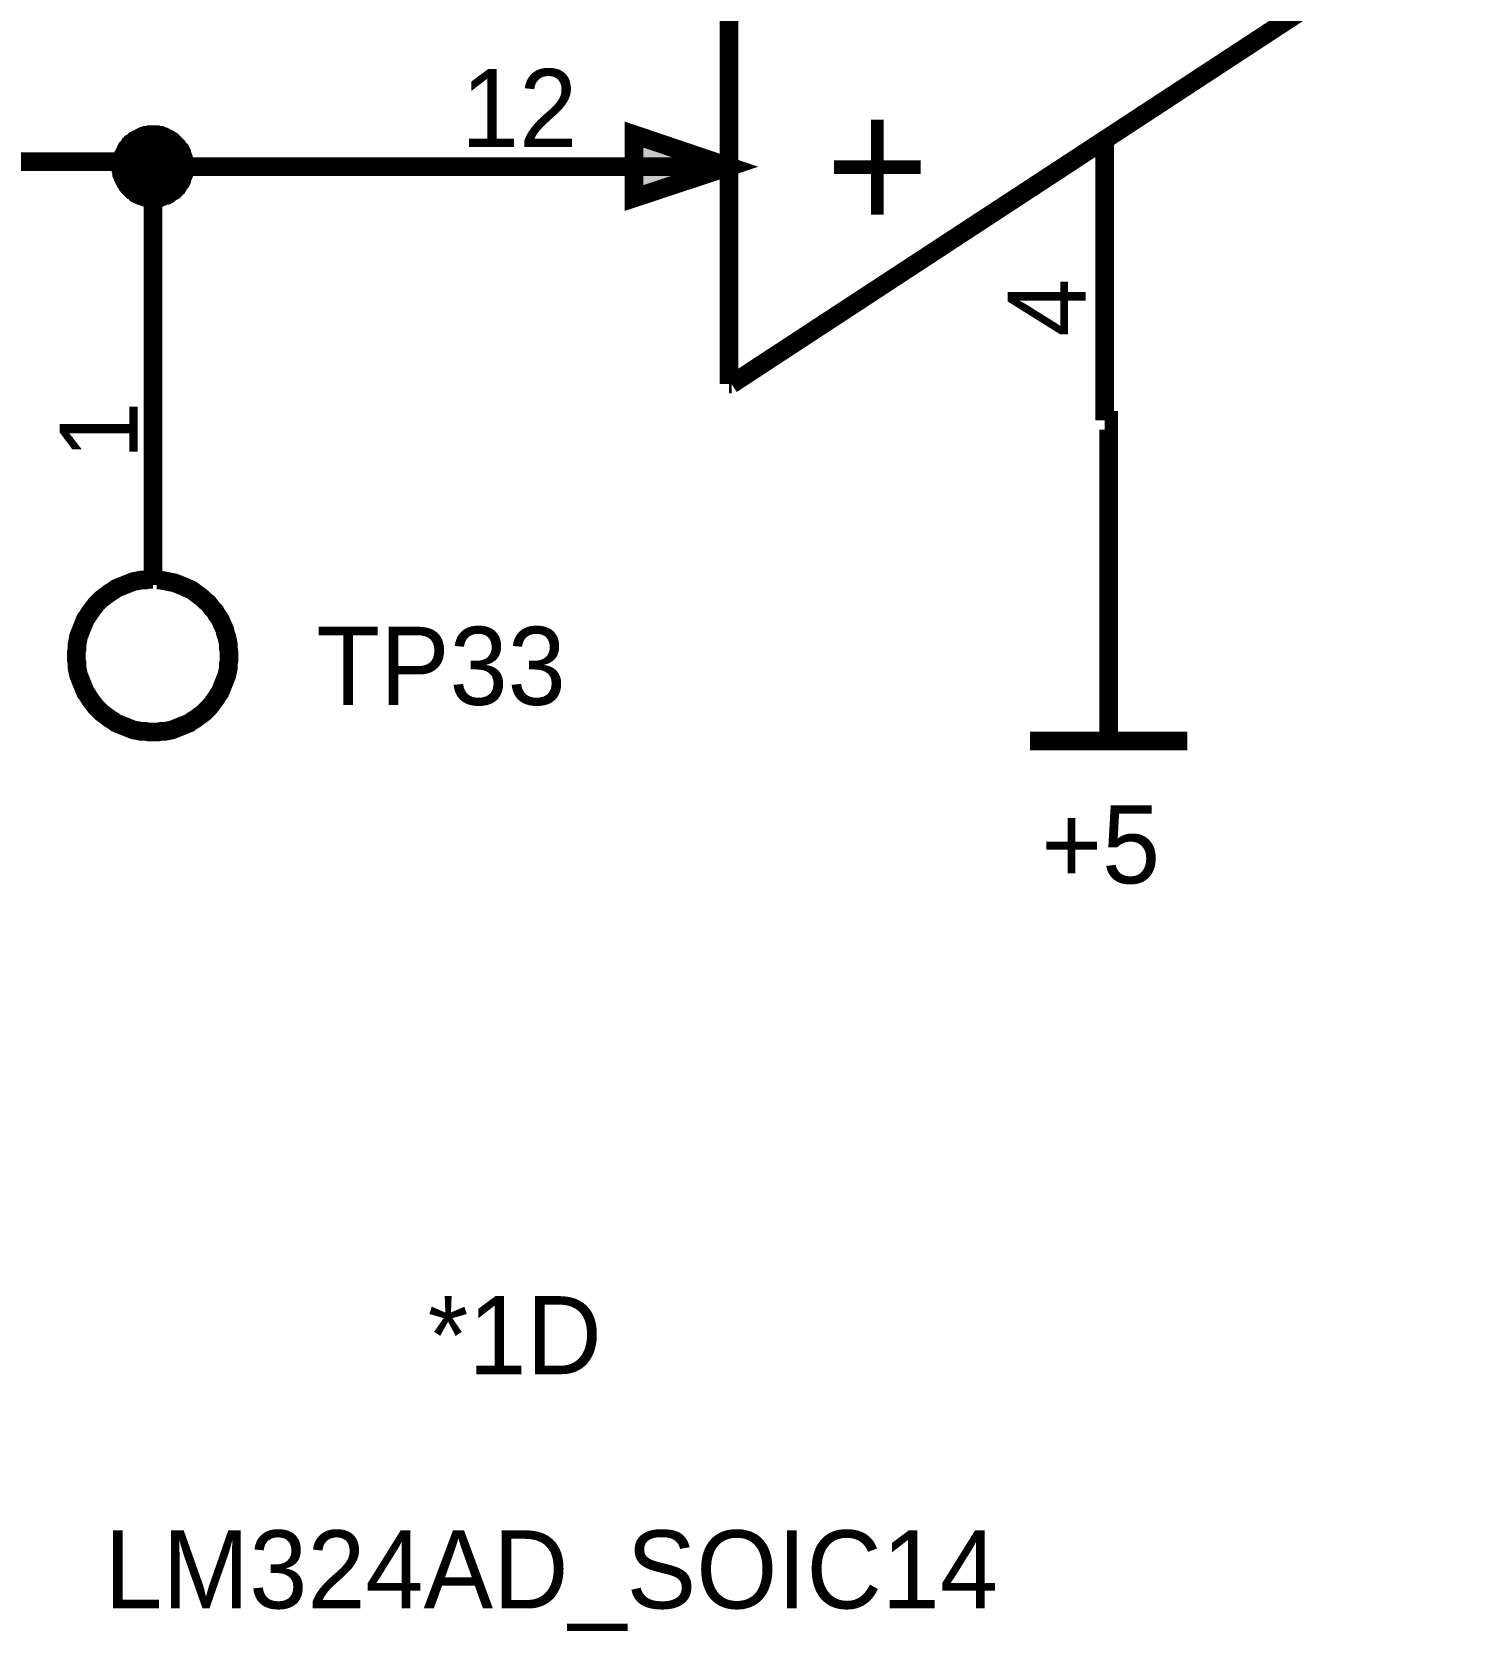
# Model space of a CAD drawing. Header units: millimetres. Extents: x 0 to 800, y 0 to 567.
# Drawn here: x 215.3 to 238.15, y 209.47 to 235.16 of the extents above; entities that cross this region are included whole.
import ezdxf

# ---------------------------------------------------------------- set-up
doc = ezdxf.new("R2010")
doc.units = ezdxf.units.MM
doc.layers.add('Sheet', color=255, linetype='Continuous')

msp = doc.modelspace()

# ---------------------------------------------------------------- linework, layer by layer
at = {"layer": 'Sheet'}
for points, const_width in [([(226.501, 244.494), (226.501, 229.498)], 0.3), ([(226.546, 229.498), (238.003, 237.001)], 0.3), ([(216.735, 232.992), (216.735, 233.014), (216.735, 233.048), (216.746, 233.07), (216.746, 233.093), (216.746, 233.115), (216.757, 233.149), (216.768, 233.171), (216.78, 233.194), (216.791, 233.216), (216.802, 233.238), (216.813, 233.261), (216.824, 233.283), (216.836, 233.294), (216.858, 233.317), (216.869, 233.339), (216.892, 233.35), (216.903, 233.373), (216.925, 233.384), (216.948, 233.406), (216.959, 233.418), (216.981, 233.429), (217.004, 233.44), (217.026, 233.451), (217.048, 233.462), (217.071, 233.474), (217.093, 233.485), (217.127, 233.496), (217.149, 233.496), (217.172, 233.496), (217.194, 233.507), (217.228, 233.507), (217.25, 233.507)], 0.3), ([(216.735, 232.992), (216.735, 233.014), (216.735, 233.048), (216.746, 233.07), (216.746, 233.093), (216.746, 233.115), (216.757, 233.149), (216.768, 233.171), (216.78, 233.194), (216.791, 233.216), (216.802, 233.238), (216.813, 233.261), (216.824, 233.283), (216.836, 233.294), (216.858, 233.317), (216.869, 233.339), (216.892, 233.35), (216.903, 233.373), (216.925, 233.384), (216.948, 233.406), (216.959, 233.418), (216.981, 233.429), (217.004, 233.44), (217.026, 233.451), (217.048, 233.462), (217.071, 233.474), (217.093, 233.485), (217.127, 233.496), (217.149, 233.496), (217.172, 233.496), (217.194, 233.507), (217.228, 233.507), (217.25, 233.507)], 0.3), ([(216.735, 232.992), (216.735, 233.014), (216.735, 233.048), (216.746, 233.07), (216.746, 233.093), (216.746, 233.115), (216.757, 233.149), (216.768, 233.171), (216.78, 233.194), (216.791, 233.216), (216.802, 233.238), (216.813, 233.261), (216.824, 233.283), (216.836, 233.294), (216.858, 233.317), (216.869, 233.339), (216.892, 233.35), (216.903, 233.373), (216.925, 233.384), (216.948, 233.406), (216.959, 233.418), (216.981, 233.429), (217.004, 233.44), (217.026, 233.451), (217.048, 233.462), (217.071, 233.474), (217.093, 233.485), (217.127, 233.496), (217.149, 233.496), (217.172, 233.496), (217.194, 233.507), (217.228, 233.507), (217.25, 233.507)], 0.3), ([(216.735, 232.992), (216.735, 233.014), (216.735, 233.048), (216.746, 233.07), (216.746, 233.093), (216.746, 233.115), (216.757, 233.149), (216.768, 233.171), (216.78, 233.194), (216.791, 233.216), (216.802, 233.238), (216.813, 233.261), (216.824, 233.283), (216.836, 233.294), (216.858, 233.317), (216.869, 233.339), (216.892, 233.35), (216.903, 233.373), (216.925, 233.384), (216.948, 233.406), (216.959, 233.418), (216.981, 233.429), (217.004, 233.44), (217.026, 233.451), (217.048, 233.462), (217.071, 233.474), (217.093, 233.485), (217.127, 233.496), (217.149, 233.496), (217.172, 233.496), (217.194, 233.507), (217.228, 233.507), (217.25, 233.507)], 0.3), ([(216.735, 232.992), (216.735, 233.014), (216.735, 233.048), (216.746, 233.07), (216.746, 233.093), (216.746, 233.115), (216.757, 233.149), (216.768, 233.171), (216.78, 233.194), (216.791, 233.216), (216.802, 233.238), (216.813, 233.261), (216.824, 233.283), (216.836, 233.294), (216.858, 233.317), (216.869, 233.339), (216.892, 233.35), (216.903, 233.373), (216.925, 233.384), (216.948, 233.406), (216.959, 233.418), (216.981, 233.429), (217.004, 233.44), (217.026, 233.451), (217.048, 233.462), (217.071, 233.474), (217.093, 233.485), (217.127, 233.496), (217.149, 233.496), (217.172, 233.496), (217.194, 233.507), (217.228, 233.507), (217.25, 233.507)], 0.3), ([(216.735, 232.992), (216.735, 233.014), (216.735, 233.048), (216.746, 233.07), (216.746, 233.093), (216.746, 233.115), (216.757, 233.149), (216.768, 233.171), (216.78, 233.194), (216.791, 233.216), (216.802, 233.238), (216.813, 233.261), (216.824, 233.283), (216.836, 233.294), (216.858, 233.317), (216.869, 233.339), (216.892, 233.35), (216.903, 233.373), (216.925, 233.384), (216.948, 233.406), (216.959, 233.418), (216.981, 233.429), (217.004, 233.44), (217.026, 233.451), (217.048, 233.462), (217.071, 233.474), (217.093, 233.485), (217.127, 233.496), (217.149, 233.496), (217.172, 233.496), (217.194, 233.507), (217.228, 233.507), (217.25, 233.507)], 0.3), ([(216.735, 232.992), (216.735, 233.014), (216.735, 233.048), (216.746, 233.07), (216.746, 233.093), (216.746, 233.115), (216.757, 233.149), (216.768, 233.171), (216.78, 233.194), (216.791, 233.216), (216.802, 233.238), (216.813, 233.261), (216.824, 233.283), (216.836, 233.294), (216.858, 233.317), (216.869, 233.339), (216.892, 233.35), (216.903, 233.373), (216.925, 233.384), (216.948, 233.406), (216.959, 233.418), (216.981, 233.429), (217.004, 233.44), (217.026, 233.451), (217.048, 233.462), (217.071, 233.474), (217.093, 233.485), (217.127, 233.496), (217.149, 233.496), (217.172, 233.496), (217.194, 233.507), (217.228, 233.507), (217.25, 233.507)], 0.0991), ([(216.735, 232.992), (216.735, 233.014), (216.735, 233.048), (216.746, 233.07), (216.746, 233.093), (216.746, 233.115), (216.757, 233.149), (216.768, 233.171), (216.78, 233.194), (216.791, 233.216), (216.802, 233.238), (216.813, 233.261), (216.824, 233.283), (216.836, 233.294), (216.858, 233.317), (216.869, 233.339), (216.892, 233.35), (216.903, 233.373), (216.925, 233.384), (216.948, 233.406), (216.959, 233.418), (216.981, 233.429), (217.004, 233.44), (217.026, 233.451), (217.048, 233.462), (217.071, 233.474), (217.093, 233.485), (217.127, 233.496), (217.149, 233.496), (217.172, 233.496), (217.194, 233.507), (217.228, 233.507), (217.25, 233.507)], 0.0991), ([(216.735, 232.992), (216.735, 233.014), (216.735, 233.048), (216.746, 233.07), (216.746, 233.093), (216.746, 233.115), (216.757, 233.149), (216.768, 233.171), (216.78, 233.194), (216.791, 233.216), (216.802, 233.238), (216.813, 233.261), (216.824, 233.283), (216.836, 233.294), (216.858, 233.317), (216.869, 233.339), (216.892, 233.35), (216.903, 233.373), (216.925, 233.384), (216.948, 233.406), (216.959, 233.418), (216.981, 233.429), (217.004, 233.44), (217.026, 233.451), (217.048, 233.462), (217.071, 233.474), (217.093, 233.485), (217.127, 233.496), (217.149, 233.496), (217.172, 233.496), (217.194, 233.507), (217.228, 233.507), (217.25, 233.507)], 0.0991), ([(216.735, 232.992), (216.735, 233.014), (216.735, 233.048), (216.746, 233.07), (216.746, 233.093), (216.746, 233.115), (216.757, 233.149), (216.768, 233.171), (216.78, 233.194), (216.791, 233.216), (216.802, 233.238), (216.813, 233.261), (216.824, 233.283), (216.836, 233.294), (216.858, 233.317), (216.869, 233.339), (216.892, 233.35), (216.903, 233.373), (216.925, 233.384), (216.948, 233.406), (216.959, 233.418), (216.981, 233.429), (217.004, 233.44), (217.026, 233.451), (217.048, 233.462), (217.071, 233.474), (217.093, 233.485), (217.127, 233.496), (217.149, 233.496), (217.172, 233.496), (217.194, 233.507), (217.228, 233.507), (217.25, 233.507)], 0.0991), ([(216.735, 232.992), (216.735, 233.014), (216.735, 233.048), (216.746, 233.07), (216.746, 233.093), (216.746, 233.115), (216.757, 233.149), (216.768, 233.171), (216.78, 233.194), (216.791, 233.216), (216.802, 233.238), (216.813, 233.261), (216.824, 233.283), (216.836, 233.294), (216.858, 233.317), (216.869, 233.339), (216.892, 233.35), (216.903, 233.373), (216.925, 233.384), (216.948, 233.406), (216.959, 233.418), (216.981, 233.429), (217.004, 233.44), (217.026, 233.451), (217.048, 233.462), (217.071, 233.474), (217.093, 233.485), (217.127, 233.496), (217.149, 233.496), (217.172, 233.496), (217.194, 233.507), (217.228, 233.507), (217.25, 233.507)], 0.0991), ([(216.735, 232.992), (216.735, 233.014), (216.735, 233.048), (216.746, 233.07), (216.746, 233.093), (216.746, 233.115), (216.757, 233.149), (216.768, 233.171), (216.78, 233.194), (216.791, 233.216), (216.802, 233.238), (216.813, 233.261), (216.824, 233.283), (216.836, 233.294), (216.858, 233.317), (216.869, 233.339), (216.892, 233.35), (216.903, 233.373), (216.925, 233.384), (216.948, 233.406), (216.959, 233.418), (216.981, 233.429), (217.004, 233.44), (217.026, 233.451), (217.048, 233.462), (217.071, 233.474), (217.093, 233.485), (217.127, 233.496), (217.149, 233.496), (217.172, 233.496), (217.194, 233.507), (217.228, 233.507), (217.25, 233.507)], 0.0991), ([(217.25, 233.507), (217.25, 233.507)], 0.3), ([(217.25, 233.507), (217.272, 233.507), (217.306, 233.507), (217.328, 233.496), (217.351, 233.496), (217.373, 233.496), (217.396, 233.485), (217.429, 233.474), (217.452, 233.462), (217.474, 233.451), (217.496, 233.44), (217.508, 233.429), (217.53, 233.418), (217.552, 233.406), (217.575, 233.384), (217.586, 233.373), (217.608, 233.35), (217.62, 233.339), (217.642, 233.317), (217.653, 233.294), (217.664, 233.283), (217.687, 233.261), (217.698, 233.238), (217.709, 233.216), (217.709, 233.194), (217.72, 233.171), (217.732, 233.149), (217.743, 233.115), (217.743, 233.093), (217.743, 233.07), (217.754, 233.048), (217.754, 233.014), (217.754, 232.992)], 0.3), ([(217.25, 233.507), (217.25, 233.507)], 0.3), ([(217.25, 233.507), (217.272, 233.507), (217.306, 233.507), (217.328, 233.496), (217.351, 233.496), (217.373, 233.496), (217.396, 233.485), (217.429, 233.474), (217.452, 233.462), (217.474, 233.451), (217.496, 233.44), (217.508, 233.429), (217.53, 233.418), (217.552, 233.406), (217.575, 233.384), (217.586, 233.373), (217.608, 233.35), (217.62, 233.339), (217.642, 233.317), (217.653, 233.294), (217.664, 233.283), (217.687, 233.261), (217.698, 233.238), (217.709, 233.216), (217.709, 233.194), (217.72, 233.171), (217.732, 233.149), (217.743, 233.115), (217.743, 233.093), (217.743, 233.07), (217.754, 233.048), (217.754, 233.014), (217.754, 232.992)], 0.3), ([(217.25, 233.507), (217.25, 233.507)], 0.3), ([(217.25, 233.507), (217.272, 233.507), (217.306, 233.507), (217.328, 233.496), (217.351, 233.496), (217.373, 233.496), (217.396, 233.485), (217.429, 233.474), (217.452, 233.462), (217.474, 233.451), (217.496, 233.44), (217.508, 233.429), (217.53, 233.418), (217.552, 233.406), (217.575, 233.384), (217.586, 233.373), (217.608, 233.35), (217.62, 233.339), (217.642, 233.317), (217.653, 233.294), (217.664, 233.283), (217.687, 233.261), (217.698, 233.238), (217.709, 233.216), (217.709, 233.194), (217.72, 233.171), (217.732, 233.149), (217.743, 233.115), (217.743, 233.093), (217.743, 233.07), (217.754, 233.048), (217.754, 233.014), (217.754, 232.992)], 0.3), ([(217.25, 233.507), (217.25, 233.507)], 0.3), ([(217.25, 233.507), (217.272, 233.507), (217.306, 233.507), (217.328, 233.496), (217.351, 233.496), (217.373, 233.496), (217.396, 233.485), (217.429, 233.474), (217.452, 233.462), (217.474, 233.451), (217.496, 233.44), (217.508, 233.429), (217.53, 233.418), (217.552, 233.406), (217.575, 233.384), (217.586, 233.373), (217.608, 233.35), (217.62, 233.339), (217.642, 233.317), (217.653, 233.294), (217.664, 233.283), (217.687, 233.261), (217.698, 233.238), (217.709, 233.216), (217.709, 233.194), (217.72, 233.171), (217.732, 233.149), (217.743, 233.115), (217.743, 233.093), (217.743, 233.07), (217.754, 233.048), (217.754, 233.014), (217.754, 232.992)], 0.3), ([(217.25, 233.507), (217.25, 233.507)], 0.3), ([(217.25, 233.507), (217.272, 233.507), (217.306, 233.507), (217.328, 233.496), (217.351, 233.496), (217.373, 233.496), (217.396, 233.485), (217.429, 233.474), (217.452, 233.462), (217.474, 233.451), (217.496, 233.44), (217.508, 233.429), (217.53, 233.418), (217.552, 233.406), (217.575, 233.384), (217.586, 233.373), (217.608, 233.35), (217.62, 233.339), (217.642, 233.317), (217.653, 233.294), (217.664, 233.283), (217.687, 233.261), (217.698, 233.238), (217.709, 233.216), (217.709, 233.194), (217.72, 233.171), (217.732, 233.149), (217.743, 233.115), (217.743, 233.093), (217.743, 233.07), (217.754, 233.048), (217.754, 233.014), (217.754, 232.992)], 0.3), ([(217.25, 233.507), (217.25, 233.507)], 0.3), ([(217.25, 233.507), (217.272, 233.507), (217.306, 233.507), (217.328, 233.496), (217.351, 233.496), (217.373, 233.496), (217.396, 233.485), (217.429, 233.474), (217.452, 233.462), (217.474, 233.451), (217.496, 233.44), (217.508, 233.429), (217.53, 233.418), (217.552, 233.406), (217.575, 233.384), (217.586, 233.373), (217.608, 233.35), (217.62, 233.339), (217.642, 233.317), (217.653, 233.294), (217.664, 233.283), (217.687, 233.261), (217.698, 233.238), (217.709, 233.216), (217.709, 233.194), (217.72, 233.171), (217.732, 233.149), (217.743, 233.115), (217.743, 233.093), (217.743, 233.07), (217.754, 233.048), (217.754, 233.014), (217.754, 232.992)], 0.3), ([(217.25, 233.507), (217.25, 233.507)], 0.0991), ([(217.25, 233.507), (217.272, 233.507), (217.306, 233.507), (217.328, 233.496), (217.351, 233.496), (217.373, 233.496), (217.396, 233.485), (217.429, 233.474), (217.452, 233.462), (217.474, 233.451), (217.496, 233.44), (217.508, 233.429), (217.53, 233.418), (217.552, 233.406), (217.575, 233.384), (217.586, 233.373), (217.608, 233.35), (217.62, 233.339), (217.642, 233.317), (217.653, 233.294), (217.664, 233.283), (217.687, 233.261), (217.698, 233.238), (217.709, 233.216), (217.709, 233.194), (217.72, 233.171), (217.732, 233.149), (217.743, 233.115), (217.743, 233.093), (217.743, 233.07), (217.754, 233.048), (217.754, 233.014), (217.754, 232.992)], 0.0991), ([(217.25, 233.507), (217.25, 233.507)], 0.0991), ([(217.25, 233.507), (217.272, 233.507), (217.306, 233.507), (217.328, 233.496), (217.351, 233.496), (217.373, 233.496), (217.396, 233.485), (217.429, 233.474), (217.452, 233.462), (217.474, 233.451), (217.496, 233.44), (217.508, 233.429), (217.53, 233.418), (217.552, 233.406), (217.575, 233.384), (217.586, 233.373), (217.608, 233.35), (217.62, 233.339), (217.642, 233.317), (217.653, 233.294), (217.664, 233.283), (217.687, 233.261), (217.698, 233.238), (217.709, 233.216), (217.709, 233.194), (217.72, 233.171), (217.732, 233.149), (217.743, 233.115), (217.743, 233.093), (217.743, 233.07), (217.754, 233.048), (217.754, 233.014), (217.754, 232.992)], 0.0991), ([(217.25, 233.507), (217.25, 233.507)], 0.0991), ([(217.25, 233.507), (217.272, 233.507), (217.306, 233.507), (217.328, 233.496), (217.351, 233.496), (217.373, 233.496), (217.396, 233.485), (217.429, 233.474), (217.452, 233.462), (217.474, 233.451), (217.496, 233.44), (217.508, 233.429), (217.53, 233.418), (217.552, 233.406), (217.575, 233.384), (217.586, 233.373), (217.608, 233.35), (217.62, 233.339), (217.642, 233.317), (217.653, 233.294), (217.664, 233.283), (217.687, 233.261), (217.698, 233.238), (217.709, 233.216), (217.709, 233.194), (217.72, 233.171), (217.732, 233.149), (217.743, 233.115), (217.743, 233.093), (217.743, 233.07), (217.754, 233.048), (217.754, 233.014), (217.754, 232.992)], 0.0991), ([(217.25, 233.507), (217.25, 233.507)], 0.0991), ([(217.25, 233.507), (217.272, 233.507), (217.306, 233.507), (217.328, 233.496), (217.351, 233.496), (217.373, 233.496), (217.396, 233.485), (217.429, 233.474), (217.452, 233.462), (217.474, 233.451), (217.496, 233.44), (217.508, 233.429), (217.53, 233.418), (217.552, 233.406), (217.575, 233.384), (217.586, 233.373), (217.608, 233.35), (217.62, 233.339), (217.642, 233.317), (217.653, 233.294), (217.664, 233.283), (217.687, 233.261), (217.698, 233.238), (217.709, 233.216), (217.709, 233.194), (217.72, 233.171), (217.732, 233.149), (217.743, 233.115), (217.743, 233.093), (217.743, 233.07), (217.754, 233.048), (217.754, 233.014), (217.754, 232.992)], 0.0991), ([(217.25, 233.507), (217.25, 233.507)], 0.0991), ([(217.25, 233.507), (217.272, 233.507), (217.306, 233.507), (217.328, 233.496), (217.351, 233.496), (217.373, 233.496), (217.396, 233.485), (217.429, 233.474), (217.452, 233.462), (217.474, 233.451), (217.496, 233.44), (217.508, 233.429), (217.53, 233.418), (217.552, 233.406), (217.575, 233.384), (217.586, 233.373), (217.608, 233.35), (217.62, 233.339), (217.642, 233.317), (217.653, 233.294), (217.664, 233.283), (217.687, 233.261), (217.698, 233.238), (217.709, 233.216), (217.709, 233.194), (217.72, 233.171), (217.732, 233.149), (217.743, 233.115), (217.743, 233.093), (217.743, 233.07), (217.754, 233.048), (217.754, 233.014), (217.754, 232.992)], 0.0991), ([(217.25, 233.507), (217.25, 233.507)], 0.0991), ([(217.25, 233.507), (217.272, 233.507), (217.306, 233.507), (217.328, 233.496), (217.351, 233.496), (217.373, 233.496), (217.396, 233.485), (217.429, 233.474), (217.452, 233.462), (217.474, 233.451), (217.496, 233.44), (217.508, 233.429), (217.53, 233.418), (217.552, 233.406), (217.575, 233.384), (217.586, 233.373), (217.608, 233.35), (217.62, 233.339), (217.642, 233.317), (217.653, 233.294), (217.664, 233.283), (217.687, 233.261), (217.698, 233.238), (217.709, 233.216), (217.709, 233.194), (217.72, 233.171), (217.732, 233.149), (217.743, 233.115), (217.743, 233.093), (217.743, 233.07), (217.754, 233.048), (217.754, 233.014), (217.754, 232.992)], 0.0991), ([(232.537, 233.418), (232.537, 228.915)], 0.3), ([(217.25, 232.992), (217.25, 233.07), (207.809, 233.07)], 0.3), ([(217.25, 232.488), (217.228, 232.488), (217.194, 232.488), (217.172, 232.499), (217.149, 232.499), (217.127, 232.499), (217.093, 232.51), (217.071, 232.522), (217.048, 232.533), (217.026, 232.533), (217.004, 232.544), (216.981, 232.555), (216.959, 232.578), (216.948, 232.589), (216.925, 232.6), (216.903, 232.622), (216.892, 232.634), (216.869, 232.656), (216.858, 232.667), (216.836, 232.69), (216.824, 232.712), (216.813, 232.734), (216.802, 232.746), (216.791, 232.768), (216.78, 232.79), (216.768, 232.813), (216.757, 232.846), (216.746, 232.869), (216.746, 232.891), (216.746, 232.914), (216.735, 232.936), (216.735, 232.97), (216.735, 232.992)], 0.3), ([(216.735, 232.992), (216.735, 232.992)], 0.3), ([(217.25, 232.488), (217.228, 232.488), (217.194, 232.488), (217.172, 232.499), (217.149, 232.499), (217.127, 232.499), (217.093, 232.51), (217.071, 232.522), (217.048, 232.533), (217.026, 232.533), (217.004, 232.544), (216.981, 232.555), (216.959, 232.578), (216.948, 232.589), (216.925, 232.6), (216.903, 232.622), (216.892, 232.634), (216.869, 232.656), (216.858, 232.667), (216.836, 232.69), (216.824, 232.712), (216.813, 232.734), (216.802, 232.746), (216.791, 232.768), (216.78, 232.79), (216.768, 232.813), (216.757, 232.846), (216.746, 232.869), (216.746, 232.891), (216.746, 232.914), (216.735, 232.936), (216.735, 232.97), (216.735, 232.992)], 0.3), ([(216.735, 232.992), (216.735, 232.992)], 0.3), ([(217.25, 232.488), (217.228, 232.488), (217.194, 232.488), (217.172, 232.499), (217.149, 232.499), (217.127, 232.499), (217.093, 232.51), (217.071, 232.522), (217.048, 232.533), (217.026, 232.533), (217.004, 232.544), (216.981, 232.555), (216.959, 232.578), (216.948, 232.589), (216.925, 232.6), (216.903, 232.622), (216.892, 232.634), (216.869, 232.656), (216.858, 232.667), (216.836, 232.69), (216.824, 232.712), (216.813, 232.734), (216.802, 232.746), (216.791, 232.768), (216.78, 232.79), (216.768, 232.813), (216.757, 232.846), (216.746, 232.869), (216.746, 232.891), (216.746, 232.914), (216.735, 232.936), (216.735, 232.97), (216.735, 232.992)], 0.3), ([(216.735, 232.992), (216.735, 232.992)], 0.3), ([(217.25, 232.488), (217.228, 232.488), (217.194, 232.488), (217.172, 232.499), (217.149, 232.499), (217.127, 232.499), (217.093, 232.51), (217.071, 232.522), (217.048, 232.533), (217.026, 232.533), (217.004, 232.544), (216.981, 232.555), (216.959, 232.578), (216.948, 232.589), (216.925, 232.6), (216.903, 232.622), (216.892, 232.634), (216.869, 232.656), (216.858, 232.667), (216.836, 232.69), (216.824, 232.712), (216.813, 232.734), (216.802, 232.746), (216.791, 232.768), (216.78, 232.79), (216.768, 232.813), (216.757, 232.846), (216.746, 232.869), (216.746, 232.891), (216.746, 232.914), (216.735, 232.936), (216.735, 232.97), (216.735, 232.992)], 0.3), ([(216.735, 232.992), (216.735, 232.992)], 0.3), ([(217.25, 232.488), (217.228, 232.488), (217.194, 232.488), (217.172, 232.499), (217.149, 232.499), (217.127, 232.499), (217.093, 232.51), (217.071, 232.522), (217.048, 232.533), (217.026, 232.533), (217.004, 232.544), (216.981, 232.555), (216.959, 232.578), (216.948, 232.589), (216.925, 232.6), (216.903, 232.622), (216.892, 232.634), (216.869, 232.656), (216.858, 232.667), (216.836, 232.69), (216.824, 232.712), (216.813, 232.734), (216.802, 232.746), (216.791, 232.768), (216.78, 232.79), (216.768, 232.813), (216.757, 232.846), (216.746, 232.869), (216.746, 232.891), (216.746, 232.914), (216.735, 232.936), (216.735, 232.97), (216.735, 232.992)], 0.3), ([(216.735, 232.992), (216.735, 232.992)], 0.3), ([(217.25, 232.488), (217.228, 232.488), (217.194, 232.488), (217.172, 232.499), (217.149, 232.499), (217.127, 232.499), (217.093, 232.51), (217.071, 232.522), (217.048, 232.533), (217.026, 232.533), (217.004, 232.544), (216.981, 232.555), (216.959, 232.578), (216.948, 232.589), (216.925, 232.6), (216.903, 232.622), (216.892, 232.634), (216.869, 232.656), (216.858, 232.667), (216.836, 232.69), (216.824, 232.712), (216.813, 232.734), (216.802, 232.746), (216.791, 232.768), (216.78, 232.79), (216.768, 232.813), (216.757, 232.846), (216.746, 232.869), (216.746, 232.891), (216.746, 232.914), (216.735, 232.936), (216.735, 232.97), (216.735, 232.992)], 0.3), ([(216.735, 232.992), (216.735, 232.992)], 0.3), ([(217.25, 232.488), (217.228, 232.488), (217.194, 232.488), (217.172, 232.499), (217.149, 232.499), (217.127, 232.499), (217.093, 232.51), (217.071, 232.522), (217.048, 232.533), (217.026, 232.533), (217.004, 232.544), (216.981, 232.555), (216.959, 232.578), (216.948, 232.589), (216.925, 232.6), (216.903, 232.622), (216.892, 232.634), (216.869, 232.656), (216.858, 232.667), (216.836, 232.69), (216.824, 232.712), (216.813, 232.734), (216.802, 232.746), (216.791, 232.768), (216.78, 232.79), (216.768, 232.813), (216.757, 232.846), (216.746, 232.869), (216.746, 232.891), (216.746, 232.914), (216.735, 232.936), (216.735, 232.97), (216.735, 232.992)], 0.0991), ([(216.735, 232.992), (216.735, 232.992)], 0.0991), ([(217.25, 232.488), (217.228, 232.488), (217.194, 232.488), (217.172, 232.499), (217.149, 232.499), (217.127, 232.499), (217.093, 232.51), (217.071, 232.522), (217.048, 232.533), (217.026, 232.533), (217.004, 232.544), (216.981, 232.555), (216.959, 232.578), (216.948, 232.589), (216.925, 232.6), (216.903, 232.622), (216.892, 232.634), (216.869, 232.656), (216.858, 232.667), (216.836, 232.69), (216.824, 232.712), (216.813, 232.734), (216.802, 232.746), (216.791, 232.768), (216.78, 232.79), (216.768, 232.813), (216.757, 232.846), (216.746, 232.869), (216.746, 232.891), (216.746, 232.914), (216.735, 232.936), (216.735, 232.97), (216.735, 232.992)], 0.0991), ([(216.735, 232.992), (216.735, 232.992)], 0.0991), ([(217.25, 232.488), (217.228, 232.488), (217.194, 232.488), (217.172, 232.499), (217.149, 232.499), (217.127, 232.499), (217.093, 232.51), (217.071, 232.522), (217.048, 232.533), (217.026, 232.533), (217.004, 232.544), (216.981, 232.555), (216.959, 232.578), (216.948, 232.589), (216.925, 232.6), (216.903, 232.622), (216.892, 232.634), (216.869, 232.656), (216.858, 232.667), (216.836, 232.69), (216.824, 232.712), (216.813, 232.734), (216.802, 232.746), (216.791, 232.768), (216.78, 232.79), (216.768, 232.813), (216.757, 232.846), (216.746, 232.869), (216.746, 232.891), (216.746, 232.914), (216.735, 232.936), (216.735, 232.97), (216.735, 232.992)], 0.0991), ([(216.735, 232.992), (216.735, 232.992)], 0.0991), ([(217.25, 232.488), (217.228, 232.488), (217.194, 232.488), (217.172, 232.499), (217.149, 232.499), (217.127, 232.499), (217.093, 232.51), (217.071, 232.522), (217.048, 232.533), (217.026, 232.533), (217.004, 232.544), (216.981, 232.555), (216.959, 232.578), (216.948, 232.589), (216.925, 232.6), (216.903, 232.622), (216.892, 232.634), (216.869, 232.656), (216.858, 232.667), (216.836, 232.69), (216.824, 232.712), (216.813, 232.734), (216.802, 232.746), (216.791, 232.768), (216.78, 232.79), (216.768, 232.813), (216.757, 232.846), (216.746, 232.869), (216.746, 232.891), (216.746, 232.914), (216.735, 232.936), (216.735, 232.97), (216.735, 232.992)], 0.0991), ([(216.735, 232.992), (216.735, 232.992)], 0.0991), ([(217.25, 232.488), (217.228, 232.488), (217.194, 232.488), (217.172, 232.499), (217.149, 232.499), (217.127, 232.499), (217.093, 232.51), (217.071, 232.522), (217.048, 232.533), (217.026, 232.533), (217.004, 232.544), (216.981, 232.555), (216.959, 232.578), (216.948, 232.589), (216.925, 232.6), (216.903, 232.622), (216.892, 232.634), (216.869, 232.656), (216.858, 232.667), (216.836, 232.69), (216.824, 232.712), (216.813, 232.734), (216.802, 232.746), (216.791, 232.768), (216.78, 232.79), (216.768, 232.813), (216.757, 232.846), (216.746, 232.869), (216.746, 232.891), (216.746, 232.914), (216.735, 232.936), (216.735, 232.97), (216.735, 232.992)], 0.0991), ([(216.735, 232.992), (216.735, 232.992)], 0.0991), ([(217.25, 232.488), (217.228, 232.488), (217.194, 232.488), (217.172, 232.499), (217.149, 232.499), (217.127, 232.499), (217.093, 232.51), (217.071, 232.522), (217.048, 232.533), (217.026, 232.533), (217.004, 232.544), (216.981, 232.555), (216.959, 232.578), (216.948, 232.589), (216.925, 232.6), (216.903, 232.622), (216.892, 232.634), (216.869, 232.656), (216.858, 232.667), (216.836, 232.69), (216.824, 232.712), (216.813, 232.734), (216.802, 232.746), (216.791, 232.768), (216.78, 232.79), (216.768, 232.813), (216.757, 232.846), (216.746, 232.869), (216.746, 232.891), (216.746, 232.914), (216.735, 232.936), (216.735, 232.97), (216.735, 232.992)], 0.0991), ([(216.735, 232.992), (216.735, 232.992)], 0.0991), ([(217.25, 229.767), (217.25, 232.992)], 0.3), ([(217.754, 232.992), (217.754, 232.97), (217.754, 232.936), (217.743, 232.914), (217.743, 232.891), (217.743, 232.869), (217.732, 232.846), (217.72, 232.813), (217.709, 232.79), (217.709, 232.768), (217.698, 232.746), (217.687, 232.734), (217.664, 232.712), (217.653, 232.69), (217.642, 232.667), (217.62, 232.656), (217.608, 232.634), (217.586, 232.622), (217.575, 232.6), (217.552, 232.589), (217.53, 232.578), (217.508, 232.555), (217.496, 232.544), (217.474, 232.533), (217.452, 232.533), (217.429, 232.522), (217.396, 232.51), (217.373, 232.499), (217.351, 232.499), (217.328, 232.499), (217.306, 232.488), (217.272, 232.488), (217.25, 232.488)], 0.3), ([(222.01, 232.992), (217.25, 232.992)], 0.3), ([(217.754, 232.992), (217.754, 232.97), (217.754, 232.936), (217.743, 232.914), (217.743, 232.891), (217.743, 232.869), (217.732, 232.846), (217.72, 232.813), (217.709, 232.79), (217.709, 232.768), (217.698, 232.746), (217.687, 232.734), (217.664, 232.712), (217.653, 232.69), (217.642, 232.667), (217.62, 232.656), (217.608, 232.634), (217.586, 232.622), (217.575, 232.6), (217.552, 232.589), (217.53, 232.578), (217.508, 232.555), (217.496, 232.544), (217.474, 232.533), (217.452, 232.533), (217.429, 232.522), (217.396, 232.51), (217.373, 232.499), (217.351, 232.499), (217.328, 232.499), (217.306, 232.488), (217.272, 232.488), (217.25, 232.488)], 0.3), ([(217.754, 232.992), (217.754, 232.97), (217.754, 232.936), (217.743, 232.914), (217.743, 232.891), (217.743, 232.869), (217.732, 232.846), (217.72, 232.813), (217.709, 232.79), (217.709, 232.768), (217.698, 232.746), (217.687, 232.734), (217.664, 232.712), (217.653, 232.69), (217.642, 232.667), (217.62, 232.656), (217.608, 232.634), (217.586, 232.622), (217.575, 232.6), (217.552, 232.589), (217.53, 232.578), (217.508, 232.555), (217.496, 232.544), (217.474, 232.533), (217.452, 232.533), (217.429, 232.522), (217.396, 232.51), (217.373, 232.499), (217.351, 232.499), (217.328, 232.499), (217.306, 232.488), (217.272, 232.488), (217.25, 232.488)], 0.3), ([(217.754, 232.992), (217.754, 232.97), (217.754, 232.936), (217.743, 232.914), (217.743, 232.891), (217.743, 232.869), (217.732, 232.846), (217.72, 232.813), (217.709, 232.79), (217.709, 232.768), (217.698, 232.746), (217.687, 232.734), (217.664, 232.712), (217.653, 232.69), (217.642, 232.667), (217.62, 232.656), (217.608, 232.634), (217.586, 232.622), (217.575, 232.6), (217.552, 232.589), (217.53, 232.578), (217.508, 232.555), (217.496, 232.544), (217.474, 232.533), (217.452, 232.533), (217.429, 232.522), (217.396, 232.51), (217.373, 232.499), (217.351, 232.499), (217.328, 232.499), (217.306, 232.488), (217.272, 232.488), (217.25, 232.488)], 0.3), ([(217.754, 232.992), (217.754, 232.97), (217.754, 232.936), (217.743, 232.914), (217.743, 232.891), (217.743, 232.869), (217.732, 232.846), (217.72, 232.813), (217.709, 232.79), (217.709, 232.768), (217.698, 232.746), (217.687, 232.734), (217.664, 232.712), (217.653, 232.69), (217.642, 232.667), (217.62, 232.656), (217.608, 232.634), (217.586, 232.622), (217.575, 232.6), (217.552, 232.589), (217.53, 232.578), (217.508, 232.555), (217.496, 232.544), (217.474, 232.533), (217.452, 232.533), (217.429, 232.522), (217.396, 232.51), (217.373, 232.499), (217.351, 232.499), (217.328, 232.499), (217.306, 232.488), (217.272, 232.488), (217.25, 232.488)], 0.3), ([(217.754, 232.992), (217.754, 232.97), (217.754, 232.936), (217.743, 232.914), (217.743, 232.891), (217.743, 232.869), (217.732, 232.846), (217.72, 232.813), (217.709, 232.79), (217.709, 232.768), (217.698, 232.746), (217.687, 232.734), (217.664, 232.712), (217.653, 232.69), (217.642, 232.667), (217.62, 232.656), (217.608, 232.634), (217.586, 232.622), (217.575, 232.6), (217.552, 232.589), (217.53, 232.578), (217.508, 232.555), (217.496, 232.544), (217.474, 232.533), (217.452, 232.533), (217.429, 232.522), (217.396, 232.51), (217.373, 232.499), (217.351, 232.499), (217.328, 232.499), (217.306, 232.488), (217.272, 232.488), (217.25, 232.488)], 0.3), ([(217.754, 232.992), (217.754, 232.97), (217.754, 232.936), (217.743, 232.914), (217.743, 232.891), (217.743, 232.869), (217.732, 232.846), (217.72, 232.813), (217.709, 232.79), (217.709, 232.768), (217.698, 232.746), (217.687, 232.734), (217.664, 232.712), (217.653, 232.69), (217.642, 232.667), (217.62, 232.656), (217.608, 232.634), (217.586, 232.622), (217.575, 232.6), (217.552, 232.589), (217.53, 232.578), (217.508, 232.555), (217.496, 232.544), (217.474, 232.533), (217.452, 232.533), (217.429, 232.522), (217.396, 232.51), (217.373, 232.499), (217.351, 232.499), (217.328, 232.499), (217.306, 232.488), (217.272, 232.488), (217.25, 232.488)], 0.0991), ([(217.754, 232.992), (217.754, 232.97), (217.754, 232.936), (217.743, 232.914), (217.743, 232.891), (217.743, 232.869), (217.732, 232.846), (217.72, 232.813), (217.709, 232.79), (217.709, 232.768), (217.698, 232.746), (217.687, 232.734), (217.664, 232.712), (217.653, 232.69), (217.642, 232.667), (217.62, 232.656), (217.608, 232.634), (217.586, 232.622), (217.575, 232.6), (217.552, 232.589), (217.53, 232.578), (217.508, 232.555), (217.496, 232.544), (217.474, 232.533), (217.452, 232.533), (217.429, 232.522), (217.396, 232.51), (217.373, 232.499), (217.351, 232.499), (217.328, 232.499), (217.306, 232.488), (217.272, 232.488), (217.25, 232.488)], 0.0991), ([(217.754, 232.992), (217.754, 232.97), (217.754, 232.936), (217.743, 232.914), (217.743, 232.891), (217.743, 232.869), (217.732, 232.846), (217.72, 232.813), (217.709, 232.79), (217.709, 232.768), (217.698, 232.746), (217.687, 232.734), (217.664, 232.712), (217.653, 232.69), (217.642, 232.667), (217.62, 232.656), (217.608, 232.634), (217.586, 232.622), (217.575, 232.6), (217.552, 232.589), (217.53, 232.578), (217.508, 232.555), (217.496, 232.544), (217.474, 232.533), (217.452, 232.533), (217.429, 232.522), (217.396, 232.51), (217.373, 232.499), (217.351, 232.499), (217.328, 232.499), (217.306, 232.488), (217.272, 232.488), (217.25, 232.488)], 0.0991), ([(217.754, 232.992), (217.754, 232.97), (217.754, 232.936), (217.743, 232.914), (217.743, 232.891), (217.743, 232.869), (217.732, 232.846), (217.72, 232.813), (217.709, 232.79), (217.709, 232.768), (217.698, 232.746), (217.687, 232.734), (217.664, 232.712), (217.653, 232.69), (217.642, 232.667), (217.62, 232.656), (217.608, 232.634), (217.586, 232.622), (217.575, 232.6), (217.552, 232.589), (217.53, 232.578), (217.508, 232.555), (217.496, 232.544), (217.474, 232.533), (217.452, 232.533), (217.429, 232.522), (217.396, 232.51), (217.373, 232.499), (217.351, 232.499), (217.328, 232.499), (217.306, 232.488), (217.272, 232.488), (217.25, 232.488)], 0.0991), ([(217.754, 232.992), (217.754, 232.97), (217.754, 232.936), (217.743, 232.914), (217.743, 232.891), (217.743, 232.869), (217.732, 232.846), (217.72, 232.813), (217.709, 232.79), (217.709, 232.768), (217.698, 232.746), (217.687, 232.734), (217.664, 232.712), (217.653, 232.69), (217.642, 232.667), (217.62, 232.656), (217.608, 232.634), (217.586, 232.622), (217.575, 232.6), (217.552, 232.589), (217.53, 232.578), (217.508, 232.555), (217.496, 232.544), (217.474, 232.533), (217.452, 232.533), (217.429, 232.522), (217.396, 232.51), (217.373, 232.499), (217.351, 232.499), (217.328, 232.499), (217.306, 232.488), (217.272, 232.488), (217.25, 232.488)], 0.0991), ([(217.754, 232.992), (217.754, 232.97), (217.754, 232.936), (217.743, 232.914), (217.743, 232.891), (217.743, 232.869), (217.732, 232.846), (217.72, 232.813), (217.709, 232.79), (217.709, 232.768), (217.698, 232.746), (217.687, 232.734), (217.664, 232.712), (217.653, 232.69), (217.642, 232.667), (217.62, 232.656), (217.608, 232.634), (217.586, 232.622), (217.575, 232.6), (217.552, 232.589), (217.53, 232.578), (217.508, 232.555), (217.496, 232.544), (217.474, 232.533), (217.452, 232.533), (217.429, 232.522), (217.396, 232.51), (217.373, 232.499), (217.351, 232.499), (217.328, 232.499), (217.306, 232.488), (217.272, 232.488), (217.25, 232.488)], 0.0991), ([(217.754, 232.992), (217.754, 232.992), (217.754, 232.992), (217.754, 232.992), (217.754, 232.992), (217.754, 232.992), (217.754, 232.992), (217.754, 232.992), (217.754, 232.992), (217.754, 232.992), (217.754, 232.992), (217.754, 232.992), (217.754, 232.992), (217.754, 232.992), (217.754, 232.992), (217.754, 232.992), (217.754, 232.992), (217.754, 232.992), (217.754, 232.992), (217.754, 232.992), (217.754, 232.992), (217.754, 232.992), (217.754, 232.992), (217.754, 232.992), (217.754, 232.992), (217.754, 232.992), (217.754, 232.992), (217.754, 232.992), (217.754, 232.992), (217.754, 232.992), (217.754, 232.992), (217.754, 232.992), (217.754, 232.992)], 0.3), ([(217.754, 232.992), (217.754, 232.992)], 0.3), ([(217.754, 232.992), (217.754, 232.992), (217.754, 232.992), (217.754, 232.992), (217.754, 232.992), (217.754, 232.992), (217.754, 232.992), (217.754, 232.992), (217.754, 232.992), (217.754, 232.992), (217.754, 232.992), (217.754, 232.992), (217.754, 232.992), (217.754, 232.992), (217.754, 232.992), (217.754, 232.992), (217.754, 232.992), (217.754, 232.992), (217.754, 232.992), (217.754, 232.992), (217.754, 232.992), (217.754, 232.992), (217.754, 232.992), (217.754, 232.992), (217.754, 232.992), (217.754, 232.992), (217.754, 232.992), (217.754, 232.992), (217.754, 232.992), (217.754, 232.992), (217.754, 232.992), (217.754, 232.992), (217.754, 232.992)], 0.3), ([(217.754, 232.992), (217.754, 232.992)], 0.3), ([(217.754, 232.992), (217.754, 232.992), (217.754, 232.992), (217.754, 232.992), (217.754, 232.992), (217.754, 232.992), (217.754, 232.992), (217.754, 232.992), (217.754, 232.992), (217.754, 232.992), (217.754, 232.992), (217.754, 232.992), (217.754, 232.992), (217.754, 232.992), (217.754, 232.992), (217.754, 232.992), (217.754, 232.992), (217.754, 232.992), (217.754, 232.992), (217.754, 232.992), (217.754, 232.992), (217.754, 232.992), (217.754, 232.992), (217.754, 232.992), (217.754, 232.992), (217.754, 232.992), (217.754, 232.992), (217.754, 232.992), (217.754, 232.992), (217.754, 232.992), (217.754, 232.992), (217.754, 232.992), (217.754, 232.992)], 0.3), ([(217.754, 232.992), (217.754, 232.992)], 0.3), ([(217.754, 232.992), (217.754, 232.992), (217.754, 232.992), (217.754, 232.992), (217.754, 232.992), (217.754, 232.992), (217.754, 232.992), (217.754, 232.992), (217.754, 232.992), (217.754, 232.992), (217.754, 232.992), (217.754, 232.992), (217.754, 232.992), (217.754, 232.992), (217.754, 232.992), (217.754, 232.992), (217.754, 232.992), (217.754, 232.992), (217.754, 232.992), (217.754, 232.992), (217.754, 232.992), (217.754, 232.992), (217.754, 232.992), (217.754, 232.992), (217.754, 232.992), (217.754, 232.992), (217.754, 232.992), (217.754, 232.992), (217.754, 232.992), (217.754, 232.992), (217.754, 232.992), (217.754, 232.992), (217.754, 232.992)], 0.3), ([(217.754, 232.992), (217.754, 232.992)], 0.3), ([(217.754, 232.992), (217.754, 232.992), (217.754, 232.992), (217.754, 232.992), (217.754, 232.992), (217.754, 232.992), (217.754, 232.992), (217.754, 232.992), (217.754, 232.992), (217.754, 232.992), (217.754, 232.992), (217.754, 232.992), (217.754, 232.992), (217.754, 232.992), (217.754, 232.992), (217.754, 232.992), (217.754, 232.992), (217.754, 232.992), (217.754, 232.992), (217.754, 232.992), (217.754, 232.992), (217.754, 232.992), (217.754, 232.992), (217.754, 232.992), (217.754, 232.992), (217.754, 232.992), (217.754, 232.992), (217.754, 232.992), (217.754, 232.992), (217.754, 232.992), (217.754, 232.992), (217.754, 232.992), (217.754, 232.992)], 0.3), ([(217.754, 232.992), (217.754, 232.992)], 0.3), ([(217.754, 232.992), (217.754, 232.992), (217.754, 232.992), (217.754, 232.992), (217.754, 232.992), (217.754, 232.992), (217.754, 232.992), (217.754, 232.992), (217.754, 232.992), (217.754, 232.992), (217.754, 232.992), (217.754, 232.992), (217.754, 232.992), (217.754, 232.992), (217.754, 232.992), (217.754, 232.992), (217.754, 232.992), (217.754, 232.992), (217.754, 232.992), (217.754, 232.992), (217.754, 232.992), (217.754, 232.992), (217.754, 232.992), (217.754, 232.992), (217.754, 232.992), (217.754, 232.992), (217.754, 232.992), (217.754, 232.992), (217.754, 232.992), (217.754, 232.992), (217.754, 232.992), (217.754, 232.992), (217.754, 232.992)], 0.3), ([(217.754, 232.992), (217.754, 232.992)], 0.3), ([(217.754, 232.992), (217.754, 232.992), (217.754, 232.992), (217.754, 232.992), (217.754, 232.992), (217.754, 232.992), (217.754, 232.992), (217.754, 232.992), (217.754, 232.992), (217.754, 232.992), (217.754, 232.992), (217.754, 232.992), (217.754, 232.992), (217.754, 232.992), (217.754, 232.992), (217.754, 232.992), (217.754, 232.992), (217.754, 232.992), (217.754, 232.992), (217.754, 232.992), (217.754, 232.992), (217.754, 232.992), (217.754, 232.992), (217.754, 232.992), (217.754, 232.992), (217.754, 232.992), (217.754, 232.992), (217.754, 232.992), (217.754, 232.992), (217.754, 232.992), (217.754, 232.992), (217.754, 232.992), (217.754, 232.992)], 0.0991), ([(217.754, 232.992), (217.754, 232.992)], 0.0991), ([(217.754, 232.992), (217.754, 232.992), (217.754, 232.992), (217.754, 232.992), (217.754, 232.992), (217.754, 232.992), (217.754, 232.992), (217.754, 232.992), (217.754, 232.992), (217.754, 232.992), (217.754, 232.992), (217.754, 232.992), (217.754, 232.992), (217.754, 232.992), (217.754, 232.992), (217.754, 232.992), (217.754, 232.992), (217.754, 232.992), (217.754, 232.992), (217.754, 232.992), (217.754, 232.992), (217.754, 232.992), (217.754, 232.992), (217.754, 232.992), (217.754, 232.992), (217.754, 232.992), (217.754, 232.992), (217.754, 232.992), (217.754, 232.992), (217.754, 232.992), (217.754, 232.992), (217.754, 232.992), (217.754, 232.992)], 0.0991), ([(217.754, 232.992), (217.754, 232.992)], 0.0991), ([(217.754, 232.992), (217.754, 232.992), (217.754, 232.992), (217.754, 232.992), (217.754, 232.992), (217.754, 232.992), (217.754, 232.992), (217.754, 232.992), (217.754, 232.992), (217.754, 232.992), (217.754, 232.992), (217.754, 232.992), (217.754, 232.992), (217.754, 232.992), (217.754, 232.992), (217.754, 232.992), (217.754, 232.992), (217.754, 232.992), (217.754, 232.992), (217.754, 232.992), (217.754, 232.992), (217.754, 232.992), (217.754, 232.992), (217.754, 232.992), (217.754, 232.992), (217.754, 232.992), (217.754, 232.992), (217.754, 232.992), (217.754, 232.992), (217.754, 232.992), (217.754, 232.992), (217.754, 232.992), (217.754, 232.992)], 0.0991), ([(217.754, 232.992), (217.754, 232.992)], 0.0991), ([(217.754, 232.992), (217.754, 232.992), (217.754, 232.992), (217.754, 232.992), (217.754, 232.992), (217.754, 232.992), (217.754, 232.992), (217.754, 232.992), (217.754, 232.992), (217.754, 232.992), (217.754, 232.992), (217.754, 232.992), (217.754, 232.992), (217.754, 232.992), (217.754, 232.992), (217.754, 232.992), (217.754, 232.992), (217.754, 232.992), (217.754, 232.992), (217.754, 232.992), (217.754, 232.992), (217.754, 232.992), (217.754, 232.992), (217.754, 232.992), (217.754, 232.992), (217.754, 232.992), (217.754, 232.992), (217.754, 232.992), (217.754, 232.992), (217.754, 232.992), (217.754, 232.992), (217.754, 232.992), (217.754, 232.992)], 0.0991), ([(217.754, 232.992), (217.754, 232.992)], 0.0991), ([(217.754, 232.992), (217.754, 232.992), (217.754, 232.992), (217.754, 232.992), (217.754, 232.992), (217.754, 232.992), (217.754, 232.992), (217.754, 232.992), (217.754, 232.992), (217.754, 232.992), (217.754, 232.992), (217.754, 232.992), (217.754, 232.992), (217.754, 232.992), (217.754, 232.992), (217.754, 232.992), (217.754, 232.992), (217.754, 232.992), (217.754, 232.992), (217.754, 232.992), (217.754, 232.992), (217.754, 232.992), (217.754, 232.992), (217.754, 232.992), (217.754, 232.992), (217.754, 232.992), (217.754, 232.992), (217.754, 232.992), (217.754, 232.992), (217.754, 232.992), (217.754, 232.992), (217.754, 232.992), (217.754, 232.992)], 0.0991), ([(217.754, 232.992), (217.754, 232.992)], 0.0991), ([(217.754, 232.992), (217.754, 232.992), (217.754, 232.992), (217.754, 232.992), (217.754, 232.992), (217.754, 232.992), (217.754, 232.992), (217.754, 232.992), (217.754, 232.992), (217.754, 232.992), (217.754, 232.992), (217.754, 232.992), (217.754, 232.992), (217.754, 232.992), (217.754, 232.992), (217.754, 232.992), (217.754, 232.992), (217.754, 232.992), (217.754, 232.992), (217.754, 232.992), (217.754, 232.992), (217.754, 232.992), (217.754, 232.992), (217.754, 232.992), (217.754, 232.992), (217.754, 232.992), (217.754, 232.992), (217.754, 232.992), (217.754, 232.992), (217.754, 232.992), (217.754, 232.992), (217.754, 232.992), (217.754, 232.992)], 0.0991), ([(217.754, 232.992), (217.754, 232.992)], 0.0991), ([(226.501, 232.992), (222.01, 232.992)], 0.3), ([(217.25, 226.272), (217.25, 229.767)], 0.3), ([(226.501, 229.498), (226.546, 229.498)], 0.3), ([(232.605, 226.306), (232.605, 228.915), (232.537, 228.915)], 0.3), ([(217.25, 226.362), (217.183, 226.362), (217.127, 226.351), (217.06, 226.351), (217.004, 226.34), (216.936, 226.328), (216.88, 226.306), (216.824, 226.284), (216.768, 226.261), (216.712, 226.239), (216.656, 226.216), (216.612, 226.183), (216.556, 226.149), (216.511, 226.116), (216.466, 226.082), (216.421, 226.048), (216.376, 226.004), (216.332, 225.959), (216.298, 225.914), (216.264, 225.869), (216.231, 225.824), (216.197, 225.768), (216.164, 225.724), (216.141, 225.668), (216.119, 225.612), (216.096, 225.556), (216.074, 225.5), (216.052, 225.444), (216.04, 225.376), (216.029, 225.32), (216.029, 225.253), (216.018, 225.197), (216.018, 225.13)], 0.3), ([(218.471, 225.13), (218.471, 225.186), (218.46, 225.253), (218.46, 225.309), (218.448, 225.376), (218.437, 225.432), (218.415, 225.488), (218.404, 225.544), (218.381, 225.6), (218.359, 225.645), (218.336, 225.701), (218.303, 225.757), (218.269, 225.802), (218.247, 225.847), (218.202, 225.892), (218.168, 225.936), (218.135, 225.981), (218.09, 226.015), (218.045, 226.06), (218, 226.093), (217.956, 226.127), (217.911, 226.16), (217.866, 226.194), (217.81, 226.216), (217.765, 226.239), (217.709, 226.261), (217.653, 226.284), (217.597, 226.306), (217.541, 226.317), (217.485, 226.328), (217.429, 226.34), (217.362, 226.351), (217.306, 226.351)], 0.3), ([(232.605, 226.306), (232.605, 223.764)], 0.3), ([(216.018, 225.13), (216.018, 225.063), (216.029, 225.007), (216.029, 224.94), (216.04, 224.884), (216.052, 224.828), (216.074, 224.772), (216.096, 224.716), (216.119, 224.66), (216.141, 224.604), (216.164, 224.548), (216.197, 224.503), (216.231, 224.447), (216.264, 224.402), (216.298, 224.357), (216.332, 224.312), (216.376, 224.268), (216.421, 224.223), (216.466, 224.189), (216.511, 224.156), (216.556, 224.122), (216.612, 224.088), (216.656, 224.055), (216.712, 224.032), (216.768, 224.01), (216.824, 223.988), (216.88, 223.965), (216.936, 223.943), (217.004, 223.932), (217.06, 223.92), (217.127, 223.92), (217.183, 223.909), (217.25, 223.909)], 0.3), ([(217.25, 223.909), (217.317, 223.909), (217.373, 223.92), (217.44, 223.92), (217.496, 223.932), (217.552, 223.943), (217.608, 223.965), (217.664, 223.988), (217.72, 224.01), (217.776, 224.032), (217.832, 224.055), (217.877, 224.088), (217.933, 224.122), (217.978, 224.156), (218.023, 224.189), (218.068, 224.223), (218.112, 224.268), (218.157, 224.312), (218.191, 224.357), (218.224, 224.402), (218.258, 224.447), (218.292, 224.503), (218.325, 224.548), (218.348, 224.604), (218.37, 224.66), (218.392, 224.716), (218.415, 224.772), (218.437, 224.828), (218.448, 224.884), (218.46, 224.94), (218.46, 225.007), (218.471, 225.063), (218.471, 225.13)], 0.3), ([(231.339, 223.764), (233.87, 223.764)], 0.3)]:
    msp.add_lwpolyline(points, dxfattribs=dict(at, const_width=const_width))
at = {"layer": 'Sheet', "const_width": 0.508}
msp.add_lwpolyline([(216.989, 233, 1), (217.497, 233, 1)], format="xyb", close=True, dxfattribs=at)
at = {"layer": 'Sheet'}
for const_width in [0.3, 0.0991]:
    msp.add_lwpolyline([(224.978, 233.507), (226.501, 232.992), (224.978, 232.488), (224.978, 233.507)], close=True, dxfattribs=dict(at, const_width=const_width))
msp.add_solid([(224.927, 232.423), (226.657, 233), (224.927, 233.577)], dxfattribs=at)

# ---------------------------------------------------------------- texts
for s, height, p in [('12', 1.2543, (222.2, 233.306)), ('TP33', 1.2543, (219.871, 224.346)), ('+5', 1.2543, (231.518, 221.479)), ('*1D', 1.2543, (221.663, 213.595)), ('LM324AD_SOIC14', 1.25433, (216.466, 209.832))]:
    msp.add_text(s, height=height, dxfattribs=at).set_placement(p)
for s, height, rotation, p in [('+', 2.15, 180, (229.726, 234.022)), ('4', 1.254, 90, (232.235, 230.259)), ('1', 1.254, 90, (217.004, 228.288))]:
    msp.add_text(s, height=height, rotation=rotation, dxfattribs=at).set_placement(p)

doc.saveas('drawing.dxf')
